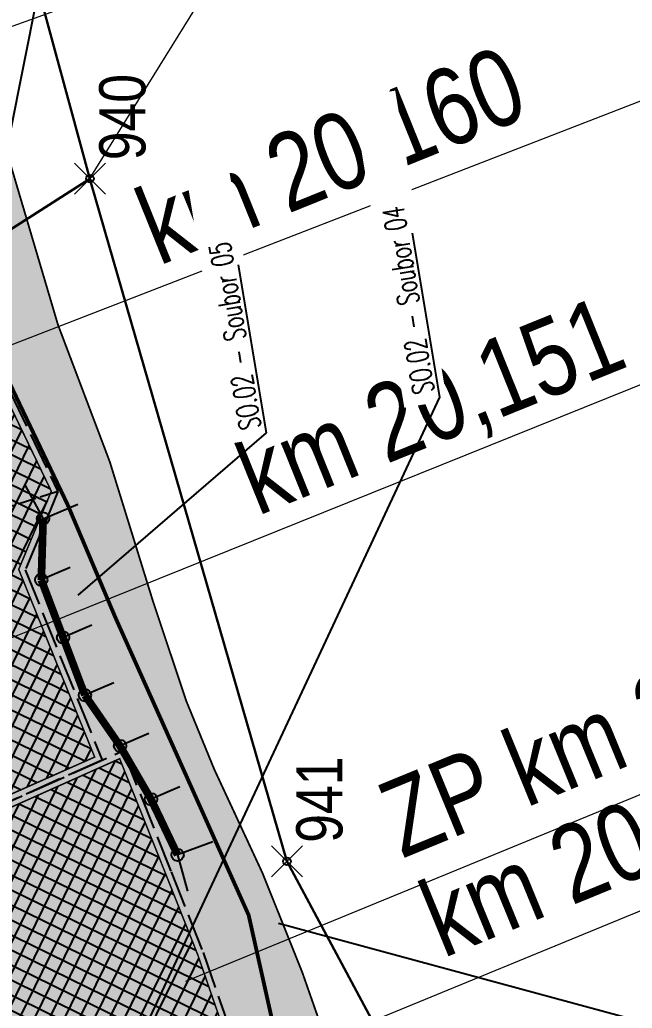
# Model space of a CAD drawing. Header units: millimetres. Extents: x -533422 to -532014, y -1115269 to -1112931.
# Drawn here: x -532530.56 to -532510.7, y -1113905.91 to -1113873.86 of the extents above; entities that cross this region are included whole.
import ezdxf
from ezdxf import colors
from ezdxf.entities.mleader import LeaderData, LeaderLine
from ezdxf.enums import TextEntityAlignment as Align
from ezdxf.math import Vec2, Vec3

# ---------------------------------------------------------------- set-up
doc = ezdxf.new("R2010")
doc.units = ezdxf.units.MM
doc.header["$PDMODE"] = 3
doc.header["$PDSIZE"] = 0.5
doc.linetypes.add('ACAD_ISO02W100', pattern=[15, 12, -3])
doc.linetypes.add('ACAD_ISO10W100', pattern=[18, 12, -3, 0, -3])
for name, color, linetype, lineweight in [('1105 mapa KN', 251, 'Continuous', 0), ('drážní pozemek', 4, 'Continuous', 30), ('drážní pozemek body', 1, 'Continuous', 18), ('původní osa', 30, 'Continuous', 15), ('SVRSEK', 1, 'Continuous', 20), ('řezy - značení', 5, 'Continuous', 0)]:
    doc.layers.add(name, color=color, linetype=linetype, lineweight=lineweight)
doc.layers.add('skály', color=8, linetype='Continuous')
doc.layers.add('Soubor 05 Těžký ochranný plot', color=82, linetype='Continuous')
doc.styles.get("Standard").update_dxf_attribs({"font": 'arial.ttf'})
doc.styles.add('Standard 1_500', font='romans.shx', dxfattribs={"width": 0.65, "height": 0.7})

# ---------------------------------------------------------------- blocks, each defined once
blk = doc.blocks.new('Z105')
at = {"color": 0, "lineweight": -2}
for radius in [1.25, 0.025]:
    blk.add_circle((0, 0), radius, dxfattribs=at)
blk = doc.blocks.new('Těžký ochranný plot - pole dl. 2.0 m')
at = {"layer": 'Soubor 05 Těžký ochranný plot'}
h = blk.add_hatch(color=7, dxfattribs=at)
edge = h.paths.add_edge_path()
edge.add_arc((0, 0), 0.2, 284.6461, 644.6461)
at = {"layer": 'Soubor 05 Těžký ochranný plot', "color": 7}
blk.add_circle((0, 0), 0.2, dxfattribs=at)

msp = doc.modelspace()

# ---------------------------------------------------------------- hatches: boundary and pattern name
at = {"layer": 'skály', "true_color": 0xd9ffcc}
h = msp.add_hatch(color=254, dxfattribs=at)
h.dxf.hatch_style = 1
h.paths.add_polyline_path([(-532518.5594, -1113933.2177), (-532517.1782, -1113932.5799), (-532517.5067, -1113924.1456), (-532518.2728, -1113916.338), (-532520.5537, -1113907.175), (-532521.4019, -1113904.7517), (-532522.6878, -1113901.5411), (-532524.2582, -1113898.1632), (-532525.1625, -1113895.9551), (-532526.234, -1113892.75), (-532527.6465, -1113888.1893), (-532529.3261, -1113883.7492), (-532531.835, -1113875.2672), (-532531.835, -1113875.2672), (-532537.2569, -1113861.571), (-532539.0358, -1113855.5672), (-532541.0908, -1113850.94), (-532542.3695, -1113847.5949), (-532543.1826, -1113843.4911), (-532544.1325, -1113839.1424), (-532546.1592, -1113828.9681), (-532546.3628, -1113824.3169), (-532547.0981, -1113819.5416), (-532548.5464, -1113815.3411), (-532550.2727, -1113807.4673), (-532547.7826, -1113800.9067), (-532545.3063, -1113789.8871), (-532546.4022, -1113781.6222), (-532558.0273, -1113786.201), (-532558.5992, -1113791.3438), (-532557.8332, -1113800.8024), (-532557.7416, -1113806.6114), (-532557.0713, -1113813.3105), (-532555.9255, -1113821.5665), (-532555.4993, -1113826.9319), (-532553.3421, -1113840.4862), (-532551.5421, -1113847.1691), (-532550.3625, -1113853.1499), (-532547.2206, -1113864.2971), (-532542.2661, -1113878.7306), (-532539.5925, -1113887.7503), (-532536.3765, -1113896.7067), (-532530.2178, -1113911.7934), (-532526.0618, -1113921.2859), (-532520.6058, -1113934.1467)])
at = {"layer": 'skály', "ltscale": 100, "true_color": 0xffdab3}
msp.add_hatch(color=41, dxfattribs=at).paths.add_polyline_path([(-532524.7855, -1113923.5228), (-532524.4511, -1113921.4197), (-532524.2544, -1113919.5917), (-532521.2934, -1113917.2258), (-532520.0726, -1113916.2457), (-532520.8854, -1113912.6513), (-532522.0537, -1113907.76), (-532523.1416, -1113902.8938), (-532527.4684, -1113893.2315), (-532529.0074, -1113889.5962), (-532531.4083, -1113884.5613), (-532534.1407, -1113876.0315), (-532536.6844, -1113868.047), (-532539.8981, -1113862.2999), (-532541.1268, -1113855.5922), (-532542.8907, -1113851.3674), (-532543.8892, -1113847.2576), (-532545.1382, -1113839.2907), (-532547.5925, -1113831.8952), (-532549.5244, -1113829.1656), (-532551.0885, -1113819.681), (-532551.7545, -1113814.2045), (-532556.001, -1113814.5711), (-532555.4612, -1113818.8561), (-532555.0747, -1113823.1664), (-532554.4134, -1113828.6186), (-532554.2132, -1113832.453), (-532553.2157, -1113840.4739), (-532551.4637, -1113846.8394), (-532550.2064, -1113853.0953), (-532547.0716, -1113864.2416), (-532542.1396, -1113878.6702), (-532539.4973, -1113887.7145), (-532536.3003, -1113896.6738), (-532530.1032, -1113910.8993), (-532526.0128, -1113920.5825)])
at = {"layer": 'skály', "ltscale": 0.25}
h = msp.add_hatch(dxfattribs=at)
h.set_pattern_fill('ANSI37', color=8, scale=3.5, angle=189.47367)
h.set_pattern_definition([(333.94733, (-532345.07127, -1114032.82954), (0.1921488, 0.3930459), []), (63.94733, (-532345.07127, -1114032.82954), (-0.3930459, 0.1921488), [])])
h.paths.add_polyline_path([(-532535.7997, -1113923.8481), (-532540.6857, -1113915.0403), (-532541.198, -1113909.9778), (-532538.0105, -1113908.6774), (-532536.2929, -1113911.97), (-532535.6028, -1113913.5139), (-532531.9612, -1113922.2351)])
h.paths.add_polyline_path([(-532541.8751, -1113910.2695), (-532543.7523, -1113907.0018), (-532546.978, -1113903.6986), (-532549.1611, -1113900.1175), (-532545.6385, -1113898.5562), (-532544.5741, -1113898.2148), (-532544.0948, -1113899.7089), (-532543.2938, -1113901.7851), (-532541.6646, -1113904.776), (-532539.7276, -1113908.4436), (-532539.4008, -1113909.2446)])
h.paths.add_polyline_path([(-532559.6282, -1113851.5056), (-532561.0153, -1113846.6868), (-532561.7652, -1113844.1049), (-532563.036, -1113844.4697), (-532561.3782, -1113851.5783), (-532563.3988, -1113856.2578), (-532562.5029, -1113861.9221), (-532562.5423, -1113865.4287), (-532564.2443, -1113869.0925), (-532562.848, -1113874.4202), (-532561.893, -1113878.9103), (-532560.6632, -1113884.8372), (-532559.3276, -1113889.0909), (-532556.2365, -1113894.1451), (-532554.9717, -1113894.6944), (-532553.5756, -1113895.5828), (-532551.6602, -1113896.5534), (-532549.0838, -1113899.9124), (-532545.707, -1113898.3787), (-532544.8143, -1113898.0923), (-532545.1159, -1113897.1733), (-532544.851, -1113897.0111), (-532545.9483, -1113894.2511), (-532547.8666, -1113890.4885), (-532549.2707, -1113888.4009), (-532550.7216, -1113885.6429), (-532549.5609, -1113884.5779), (-532550.8762, -1113881.6069), (-532551.3587, -1113876.0246), (-532551.6152, -1113873.3141), (-532553.2908, -1113868.4032), (-532555.144, -1113868.4725), (-532555.611, -1113866.6709), (-532558.7893, -1113855.0988)])
h.paths.add_polyline_path([(-532527.3244, -1113897.8213), (-532525.829, -1113901.5654), (-532524.7949, -1113904.1741), (-532523.3796, -1113908.268), (-532522.1643, -1113911.9164), (-532520.9419, -1113916.5344), (-532526.3571, -1113919.4826), (-532528.7661, -1113913.7287), (-532529.9263, -1113910.83), (-532530.9942, -1113908.0493), (-532531.6259, -1113906.662), (-532534.0764, -1113900.8397)])
h.paths.add_polyline_path([(-532533.3154, -1113900.0681), (-532535.077, -1113896.2182), (-532536.5884, -1113892.137), (-532532.3357, -1113890.2216), (-532534.346, -1113885.7649), (-532537.56, -1113877.0571), (-532540.0354, -1113869.7815), (-532542.9388, -1113863.1787), (-532544.5577, -1113856.8278), (-532546.6949, -1113852.2109), (-532548.9863, -1113839.8945), (-532550.1897, -1113834.0811), (-532552.0708, -1113830.1331), (-532552.1366, -1113829.6797), (-532550.0525, -1113829.3351), (-532551.5079, -1113819.7779), (-532550.0525, -1113829.3351), (-532548.0413, -1113832.1239), (-532545.8349, -1113839.403), (-532545.0635, -1113847.2192), (-532544.3078, -1113851.728), (-532541.8299, -1113855.8193), (-532540.4271, -1113862.4563), (-532537.0739, -1113868.2283), (-532534.4408, -1113876.1302), (-532531.6965, -1113884.6738), (-532529.5424, -1113889.1471), (-532530.5991, -1113891.6813), (-532528.1364, -1113897.768)])

# ---------------------------------------------------------------- linework, layer by layer
at = {"layer": '1105 mapa KN', "color": 9, "lineweight": 13}
msp.add_line((-532528.29, -1113879.01), (-532524.12, -1113872.27), dxfattribs=at)
at = {"layer": 'drážní pozemek'}
for points in [[(-532529.0025, -1113945.33), (-532530.42, -1113935.0175), (-532538.0721, -1113922.9113), (-532546.68, -1113906.51), (-532550.25, -1113901.86), (-532580.39, -1113880.83), (-532597.41, -1113889.48), (-532617.5, -1113903.49), (-532582, -1113848.57), (-532568.73, -1113822.76), (-532530.98, -1113773.07), (-532548.8325, -1113807.33), (-532541.5989, -1113823.0723), (-532536.2725, -1113849.71), (-532528.2571, -1113879.1306), (-532521.9, -1113901.1475), (-532515.5275, -1113913.05), (-532495.7013, -1113932.2121), (-532507.56, -1113951.14)], [(-532550.25, -1113901.86), (-532545.6, -1113894.67), (-532544.22, -1113890.78), (-532541.34, -1113887.35), (-532528.2893, -1113879.0124)]]:
    msp.add_lwpolyline(points, dxfattribs=at)
at = {"layer": 'drážní pozemek body'}
for p in [(-532528.2893, -1113879.0124), (-532521.9, -1113901.1475)]:
    msp.add_point(p, dxfattribs=at)
at = {"layer": 'původní osa'}
msp.add_line((-532529.8839, -1113893.5228), (-532539.1592, -1113897.2602), dxfattribs=at)
at = {"layer": 'skály', "color": 116, "linetype": 'ACAD_ISO02W100', "ltscale": 0.1, "true_color": 0x136734, "const_width": 0.06}
msp.add_lwpolyline([(-532518.5594, -1113933.2177), (-532517.1782, -1113932.5799), (-532517.5067, -1113924.1456), (-532518.2728, -1113916.338), (-532518.2728, -1113916.338), (-532520.5537, -1113907.175), (-532521.4019, -1113904.7517), (-532522.6878, -1113901.5411), (-532524.2582, -1113898.1632), (-532525.1625, -1113895.9551), (-532526.234, -1113892.75), (-532527.6465, -1113888.1893), (-532529.3261, -1113883.7492), (-532531.835, -1113875.2672), (-532531.835, -1113875.2672), (-532537.2569, -1113861.571), (-532539.0358, -1113855.5672), (-532541.0908, -1113850.94), (-532542.3695, -1113847.5949), (-532543.1826, -1113843.4911), (-532544.1325, -1113839.1424)], dxfattribs=at)
at = {"layer": 'skály', "color": 172, "linetype": 'ACAD_ISO02W100', "ltscale": 0.1, "const_width": 0.05}
msp.add_lwpolyline([(-532545.8349, -1113839.403), (-532545.0635, -1113847.2192), (-532544.3078, -1113851.728), (-532541.8299, -1113855.8193), (-532540.4271, -1113862.4563), (-532537.0739, -1113868.2283), (-532534.4408, -1113876.1302), (-532531.6965, -1113884.6738), (-532529.5424, -1113889.1471), (-532530.5991, -1113891.6813), (-532528.1364, -1113897.768), (-532533.3154, -1113900.0681), (-532535.077, -1113896.2182), (-532536.5884, -1113892.137), (-532532.3357, -1113890.2216), (-532534.346, -1113885.7649), (-532537.56, -1113877.0571), (-532540.0354, -1113869.7815), (-532542.9388, -1113863.1787), (-532544.5577, -1113856.8278), (-532546.6949, -1113852.2109), (-532548.9863, -1113839.8945)], dxfattribs=at)
at = {"layer": 'skály', "linetype": 'ACAD_ISO02W100', "ltscale": 0.1}
msp.add_lwpolyline([(-532545.6477, -1113839.3658), (-532544.875, -1113847.1941), (-532544.1264, -1113851.6607), (-532541.6507, -1113855.7485), (-532540.2475, -1113862.3872), (-532536.8998, -1113868.1497), (-532534.2602, -1113876.0711), (-532531.5196, -1113884.6032), (-532529.326, -1113889.1585), (-532530.3869, -1113891.6994), (-532527.8915, -1113897.8667), (-532534.3236, -1113900.7421)], dxfattribs=at)
at = {"layer": 'skály', "color": 20, "linetype": 'ACAD_ISO02W100', "ltscale": 0.1, "const_width": 0.125}
msp.add_lwpolyline([(-532524.7855, -1113923.5228), (-532524.4511, -1113921.4197), (-532524.2544, -1113919.5917), (-532521.2934, -1113917.2258), (-532520.0726, -1113916.2457), (-532520.8854, -1113912.6513), (-532522.0537, -1113907.76), (-532523.1416, -1113902.8938), (-532527.4684, -1113893.2315), (-532529.0074, -1113889.5962), (-532531.4083, -1113884.5613), (-532534.1407, -1113876.0315), (-532536.6844, -1113868.047), (-532539.8981, -1113862.2999), (-532541.1268, -1113855.5922), (-532542.8907, -1113851.3674), (-532543.8892, -1113847.2576), (-532545.1382, -1113839.2907)], dxfattribs=at)
at = {"layer": 'skály', "linetype": 'ACAD_ISO02W100', "ltscale": 0.05}
msp.add_lwpolyline([(-532529.326, -1113889.1585), (-532531.6176, -1113889.8836), (-532533.2602, -1113890.5073), (-532535.9865, -1113891.7547), (-532537.6927, -1113892.365)], dxfattribs=at)
at = {"layer": 'skály', "color": 12, "ltscale": 0.25}
for points in [[(-532530.3846, -1113888.9604), (-532529.8043, -1113890.0393), (-532528.6842, -1113889.5631)], [(-532528.2244, -1113893.4891), (-532529.1594, -1113893.891)], [(-532527.5167, -1113895.3597), (-532528.4517, -1113895.7616)], [(-532526.3782, -1113897.0041), (-532527.3133, -1113897.4059)], [(-532525.3734, -1113898.7333), (-532526.3084, -1113899.1352)], [(-532524.3066, -1113900.5179), (-532525.4477, -1113900.9405), (-532525.13, -1113902.1151)]]:
    msp.add_lwpolyline(points, dxfattribs=at)
at = {"layer": 'skály', "color": 82, "linetype": 'ACAD_ISO10W100', "ltscale": 0.1, "const_width": 0.25, "flags": 128}
for points in [[(-532529.8073, -1113890.0315), (-532529.8655, -1113892.0307)], [(-532529.8671, -1113892.0204), (-532529.1594, -1113893.891)], [(-532529.1594, -1113893.891), (-532528.4517, -1113895.7616)], [(-532528.4517, -1113895.7616), (-532527.3133, -1113897.4059)], [(-532527.3133, -1113897.4059), (-532526.3084, -1113899.1352)], [(-532526.3084, -1113899.1352), (-532525.4477, -1113900.9405)]]:
    msp.add_lwpolyline(points, dxfattribs=at)
at = {"layer": 'skály', "linetype": 'ACAD_ISO02W100', "ltscale": 0.1}
msp.add_lwpolyline([(-532527.2214, -1113897.5671), (-532525.6525, -1113901.4952), (-532524.6167, -1113904.108), (-532523.1996, -1113908.2069), (-532521.9821, -1113911.8621), (-532521.9821, -1113911.8621), (-532520.7201, -1113916.6299), (-532526.4511, -1113919.7501), (-532528.9419, -1113913.8007), (-532530.1032, -1113910.8993), (-532530.1032, -1113910.8993), (-532531.1695, -1113908.1228), (-532531.8, -1113906.7382), (-532534.3236, -1113900.7421), (-532527.2214, -1113897.5671)], close=True, dxfattribs=at)
at = {"layer": 'skály', "color": 172, "linetype": 'ACAD_ISO02W100', "ltscale": 0.1, "const_width": 0.05}
msp.add_lwpolyline([(-532527.3244, -1113897.8213), (-532525.829, -1113901.5654), (-532524.7949, -1113904.1741), (-532523.3796, -1113908.268), (-532522.1643, -1113911.9164), (-532520.9419, -1113916.5344), (-532526.3571, -1113919.4826), (-532528.7661, -1113913.7287), (-532529.9263, -1113910.83), (-532530.9942, -1113908.0493), (-532531.6259, -1113906.662), (-532534.0764, -1113900.8397)], close=True, dxfattribs=at)
at = {"layer": 'SVRSEK', "color": 1}
msp.add_line((-532525.183, -1113905.0345), (-532496.7924, -1113893.3639), dxfattribs=at)
at = {"layer": 'řezy - značení'}
for p, q in [((-532536.5708, -1113876.137), (-532511.7703, -1113867.2003)), ((-532533.1443, -1113885.2844), (-532508.5729, -1113875.7698)), ((-532529.8839, -1113893.5228), (-532505.4326, -1113883.6705)), ((-532529.8819, -1113893.5278), (-532505.4344, -1113883.6771)), ((-532523.8546, -1113908.2661), (-532499.4828, -1113898.2475))]:
    msp.add_line(p, q, dxfattribs=at)

# ---------------------------------------------------------------- block references
at = {"layer": '1105 mapa KN', "color": 9, "lineweight": -3, "xscale": 0.1, "yscale": 0.1, "zscale": 0.1}
for p in [(-532528.29, -1113879.01), (-532528.29, -1113879.01), (-532521.9, -1113901.15)]:
    msp.add_blockref('Z105', p, dxfattribs=at)
at = {"layer": 'skály'}
for p, rotation in [((-532529.8671, -1113892.0204), 293.1690837405565), ((-532529.1594, -1113893.891), 293.1690837405565), ((-532528.4517, -1113895.7616), 293.1690837405565), ((-532527.3133, -1113897.4059), 307.1425330791826), ((-532526.3084, -1113899.1352), 302.6080010079651), ((-532525.4477, -1113900.9405), 297.9356925833341)]:
    msp.add_blockref('Těžký ochranný plot - pole dl. 2.0 m', p, dxfattribs=dict(at, rotation=rotation))

# ---------------------------------------------------------------- texts
at = {"layer": 'drážní pozemek body', "width": 0.8}
for s, p in [('940', (-532527.9893, -1113878.4124)), ('941', (-532521.6, -1113900.5475))]:
    msp.add_text(s, height=1.5, rotation=90, dxfattribs=at).set_placement(p, align=Align.TOP_LEFT)
at = {"layer": 'SVRSEK', "color": 1, "width": 0.8}
msp.add_text('ZP km 20,138 494', height=2.5, rotation=22.34627, dxfattribs=at).set_placement((-532518.164, -1113901.068))
at = {"layer": 'řezy - značení', "width": 0.8}
for s, rotation, p in [('km 20,160', 22, (-532526.0521, -1113881.8425)), ('km 20,151', 22, (-532522.8537, -1113889.9567)), ('km 20,135 ', 22.34627, (-532516.8355, -1113904.2996))]:
    msp.add_text(s, height=2.5, rotation=rotation, dxfattribs=at).set_placement(p)

# ---------------------------------------------------------------- next in the draw order: leaders
at = {"layer": 'skály'}
ml = msp.add_multileader_mtext('Standard', dxfattribs=at)
ml.set_content('{\\C5;SO.02\\C12; }- Soubor 05 ', color=256, style='Standard 1_500')
ml.set_leader_properties(color=7)
ml.build(insert=Vec2(0, 0))
ml.multileader.update_dxf_attribs({"text_left_attachment_type": 6, "text_right_attachment_type": 6, "dogleg_length": 0, "arrow_head_size": 1})
ctx = ml.context
ctx.base_point, ctx.char_height, ctx.arrow_head_size, ctx.landing_gap_size, ctx.plane_origin, ctx.plane_x_axis, ctx.plane_y_axis = Vec3(-532522.5659, -1113887.2564), 0.7, 1, 0.2, Vec3(-532503.547, -1113911.549), Vec3(-0.1645943, 0.9863614), Vec3(-0.9863614, -0.1645943)
ctx.left_attachment, ctx.right_attachment = 6, 6
notes = []
notes.append((ctx, [(0, (1, 1, 0), (-532522.5659, -1113887.2564), (-0.1645943, 0.9863614), 0, [(0, [(-532529.4307, -1113893.1739)], 0, [])])]))
ctx.mtext.insert, ctx.mtext.text_direction, ctx.mtext.rotation, ctx.mtext.width, ctx.mtext.defined_height, ctx.mtext.line_spacing_style, ctx.mtext.flow_direction = Vec3(-532523.4274, -1113887.1974), Vec3(-0.1645943, 0.9863614), 1.736143, 9.056367, 1.4, 2, 5
ctx.mtext.has_bg_fill, ctx.mtext.bg_color, ctx.mtext.bg_scale_factor, ctx.mtext.bg_transparency, ctx.mtext.use_window_bg_color = 1, -1027028792, 1.5, 0, 1
ml = msp.add_multileader_mtext('Standard', dxfattribs=at)
ml.set_content('{\\C5;SO.02\\C12; }- Soubory 02 a 03', color=256, style='Standard 1_500')
ml.set_leader_properties(color=7)
ml.build(insert=Vec2(0, 0))
ml.multileader.update_dxf_attribs({"text_left_attachment_type": 6, "text_right_attachment_type": 6, "dogleg_length": 0, "arrow_head_size": 1})
ctx = ml.context
ctx.base_point, ctx.char_height, ctx.arrow_head_size, ctx.landing_gap_size, ctx.plane_origin, ctx.plane_x_axis, ctx.plane_y_axis = Vec3(-532504.7508, -1113917.0515), 0.7, 1, 0.2, Vec3(-532484.2822, -1113960.1791), Vec3(-0.1645943, 0.9863614), Vec3(-0.9863614, -0.1645943)
ctx.left_attachment, ctx.right_attachment = 6, 6
notes.append((ctx, [(1, (1, 1, 0), (-532506.3537, -1113907.446), (0.1645943, -0.9863614), 0, [(1, [(-532523.1416, -1113902.8938)], 0, [])])]))
ctx.mtext.insert, ctx.mtext.text_direction, ctx.mtext.rotation, ctx.mtext.width, ctx.mtext.defined_height, ctx.mtext.line_spacing_style, ctx.mtext.flow_direction = Vec3(-532505.7043, -1113917.0078), Vec3(-0.1645943, 0.9863614), 1.736143, 15.514012, 1.4, 2, 5
ctx.mtext.has_bg_fill, ctx.mtext.bg_color, ctx.mtext.bg_scale_factor, ctx.mtext.bg_transparency, ctx.mtext.use_window_bg_color = 1, -1027028792, 1.5, 0, 1
for ctx, leaders in notes:
    for number, flags, end, landing, length, lines in leaders:
        leader = LeaderData()
        leader.index, (leader.has_last_leader_line, leader.has_dogleg_vector, leader.attachment_direction) = number, flags
        leader.last_leader_point, leader.dogleg_vector, leader.dogleg_length = Vec3(end), Vec3(landing), length
        for number, points, colour, breaks in lines:
            line = LeaderLine()
            line.index, line.vertices, line.color, line.breaks = number, Vec3.list(points), colors.encode_raw_color(colour), breaks
            leader.lines.append(line)
        ctx.leaders.append(leader)

# ---------------------------------------------------------------- next in the draw order: linework, layer by layer
at = {"layer": 'skály', "color": 12, "ltscale": 0.25}
msp.add_lwpolyline([(-532528.9321, -1113891.6185), (-532529.8671, -1113892.0204)], dxfattribs=at)

# ---------------------------------------------------------------- next in the draw order: block references
at = {"layer": 'skály', "rotation": 270.777257543133}
msp.add_blockref('Těžký ochranný plot - pole dl. 2.0 m', (-532529.8073, -1113890.0315), dxfattribs=at)

# ---------------------------------------------------------------- next in the draw order: leaders
at = {"layer": 'skály'}
ml = msp.add_multileader_mtext('Standard', dxfattribs=at)
ml.set_content('{\\C5;SO.02\\C12; }- Soubor 04', color=256, style='Standard 1_500')
ml.set_leader_properties(color=7)
ml.build(insert=Vec2(0, 0))
ml.multileader.update_dxf_attribs({"text_left_attachment_type": 6, "text_right_attachment_type": 6, "dogleg_length": 0, "arrow_head_size": 1})
ctx = ml.context
ctx.base_point, ctx.char_height, ctx.arrow_head_size, ctx.landing_gap_size, ctx.plane_origin, ctx.plane_x_axis, ctx.plane_y_axis = Vec3(-532516.9432, -1113886.0953), 0.7, 1, 0.2, Vec3(-532495.5681, -1113910.2175), Vec3(-0.1645943, 0.9863614), Vec3(-0.9863614, -0.1645943)
ctx.left_attachment, ctx.right_attachment = 6, 6
notes = []
notes.append((ctx, [(0, (1, 1, 0), (-532516.9432, -1113886.0953), (-0.1645943, 0.9863614), 0, [(0, [(-532527.2251, -1113908.111)], 0, [])])]))
ctx.mtext.insert, ctx.mtext.text_direction, ctx.mtext.rotation, ctx.mtext.width, ctx.mtext.defined_height, ctx.mtext.line_spacing_style, ctx.mtext.flow_direction = Vec3(-532517.8047, -1113886.0363), Vec3(-0.1645943, 0.9863614), 1.736143, 9.490999, 1.4, 2, 5
ctx.mtext.has_bg_fill, ctx.mtext.bg_color, ctx.mtext.bg_scale_factor, ctx.mtext.bg_transparency, ctx.mtext.use_window_bg_color = 1, -1027028792, 1.5, 0, 1
for ctx, leaders in notes:
    for number, flags, end, landing, length, lines in leaders:
        leader = LeaderData()
        leader.index, (leader.has_last_leader_line, leader.has_dogleg_vector, leader.attachment_direction) = number, flags
        leader.last_leader_point, leader.dogleg_vector, leader.dogleg_length = Vec3(end), Vec3(landing), length
        for number, points, colour, breaks in lines:
            line = LeaderLine()
            line.index, line.vertices, line.color, line.breaks = number, Vec3.list(points), colors.encode_raw_color(colour), breaks
            leader.lines.append(line)
        ctx.leaders.append(leader)

# ---------------------------------------------------------------- next in the draw order: leaders
ml = msp.add_multileader_mtext('Standard', dxfattribs=at)
ml.set_content('{\\C5;SO.02\\C12; }- Soubor 04', color=256, style='Standard 1_500')
ml.set_leader_properties(color=7)
ml.build(insert=Vec2(0, 0))
ml.multileader.update_dxf_attribs({"text_left_attachment_type": 6, "text_right_attachment_type": 6, "dogleg_length": 0, "arrow_head_size": 1})
ctx = ml.context
ctx.base_point, ctx.char_height, ctx.arrow_head_size, ctx.landing_gap_size, ctx.plane_origin, ctx.plane_x_axis, ctx.plane_y_axis = Vec3(-532526.3582, -1113854.9451), 0.7, 1, 0.2, Vec3(-532509.4338, -1113879.81), Vec3(-0.1645943, 0.9863614), Vec3(-0.9863614, -0.1645943)
ctx.left_attachment, ctx.right_attachment = 6, 6
notes = []
notes.append((ctx, [(0, (1, 1, 0), (-532526.3582, -1113854.9451), (-0.1645943, 0.9863614), 0, [(0, [(-532534.0536, -1113893.4203)], 0, [])])]))
ctx.mtext.insert, ctx.mtext.text_direction, ctx.mtext.rotation, ctx.mtext.width, ctx.mtext.defined_height, ctx.mtext.line_spacing_style, ctx.mtext.flow_direction = Vec3(-532527.2196, -1113854.886), Vec3(-0.1645943, 0.9863614), 1.736143, 9.485212, 1.4, 2, 5
ctx.mtext.has_bg_fill, ctx.mtext.bg_color, ctx.mtext.bg_scale_factor, ctx.mtext.bg_transparency, ctx.mtext.use_window_bg_color = 1, -1027028792, 1.5, 0, 1
for ctx, leaders in notes:
    for number, flags, end, landing, length, lines in leaders:
        leader = LeaderData()
        leader.index, (leader.has_last_leader_line, leader.has_dogleg_vector, leader.attachment_direction) = number, flags
        leader.last_leader_point, leader.dogleg_vector, leader.dogleg_length = Vec3(end), Vec3(landing), length
        for number, points, colour, breaks in lines:
            line = LeaderLine()
            line.index, line.vertices, line.color, line.breaks = number, Vec3.list(points), colors.encode_raw_color(colour), breaks
            leader.lines.append(line)
        ctx.leaders.append(leader)

# ---------------------------------------------------------------- next in the draw order: hatches: boundary and pattern name
at = {"layer": 'skály', "ltscale": 0.25}
h = msp.add_hatch(dxfattribs=at)
h.set_pattern_fill('HONEY', color=8, scale=4, angle=189.47367)
h.set_pattern_definition([(288.94733, (-532345.07127, -1114032.82954), (0.6530751, -0.5687644), [0.5, -1]), (48.94733, (-532345.07127, -1114032.82954), (0.16602684, 0.8499618), [0.5, -1]), (348.94733, (-532345.07127, -1114032.82954), (0.81910195, 0.28119744), [-1, 0.5])])
h.paths.add_polyline_path([(-532534.3236, -1113900.7421), (-532536.1674, -1113896.6291), (-532539.3805, -1113887.6465), (-532541.711, -1113878.5361), (-532546.5938, -1113864.1415), (-532549.6041, -1113852.9613), (-532553.0651, -1113840.4471), (-532554.0279, -1113832.5489), (-532554.2592, -1113828.3995), (-532555.6744, -1113816.5273), (-532553.5427, -1113816.4067), (-532551.831, -1113816.3055), (-532551.32, -1113819.7496), (-532549.8716, -1113829.2611), (-532547.8687, -1113832.0385), (-532545.6477, -1113839.3658), (-532544.875, -1113847.1941), (-532544.1264, -1113851.6607), (-532541.6507, -1113855.7485), (-532540.2475, -1113862.3872), (-532536.8998, -1113868.1497), (-532534.2602, -1113876.0711), (-532531.5196, -1113884.6032), (-532529.326, -1113889.1585), (-532530.3869, -1113891.6994), (-532527.8915, -1113897.8667)])
h.paths.add_polyline_path([(-532527.2214, -1113897.5671), (-532525.6525, -1113901.4952), (-532524.6167, -1113904.108), (-532523.1996, -1113908.2069), (-532521.9821, -1113911.8621), (-532520.7201, -1113916.6299), (-532526.4511, -1113919.7501), (-532528.9419, -1113913.8007), (-532530.1032, -1113910.8993), (-532531.1695, -1113908.1228), (-532531.8, -1113906.7382), (-532534.3236, -1113900.7421)])

doc.saveas('drawing.dxf')
